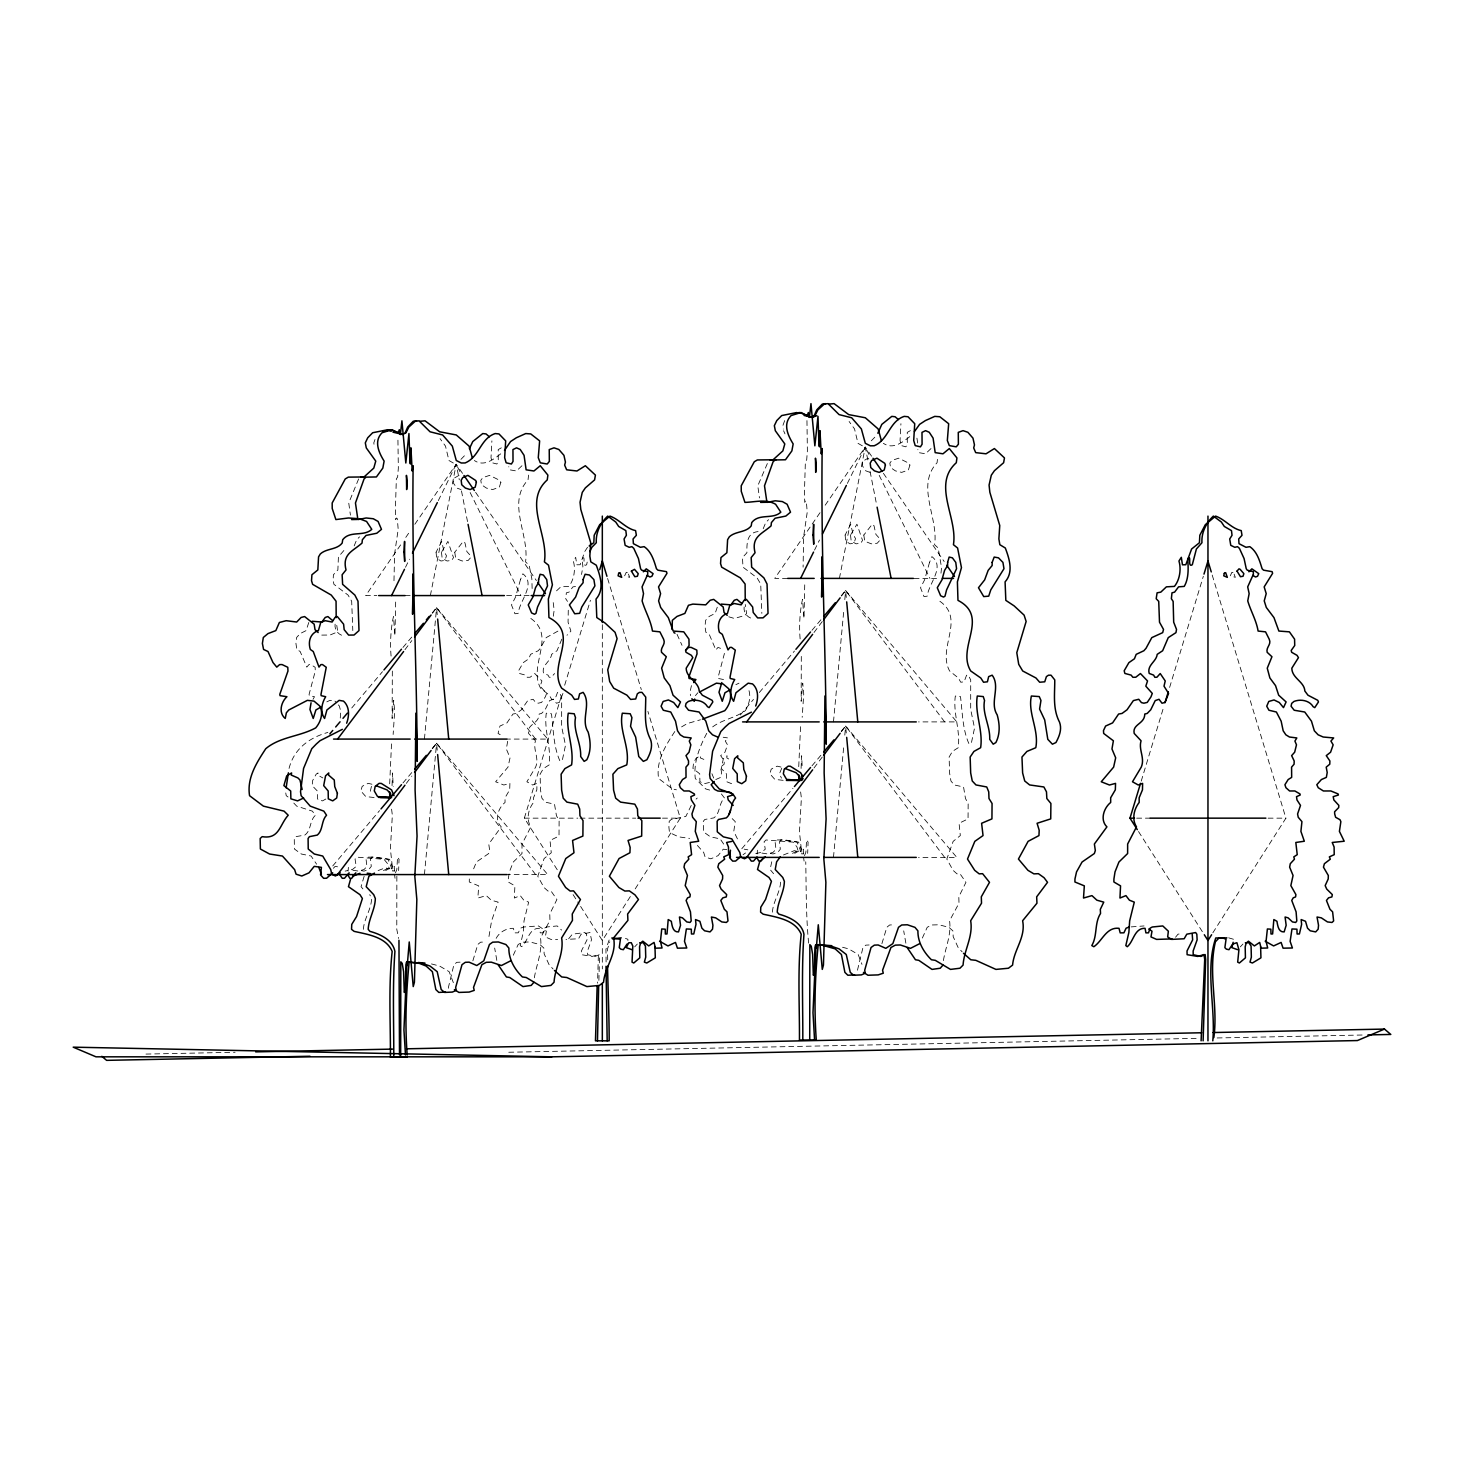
<?xml version="1.0" encoding="UTF-8"?>
<svg xmlns="http://www.w3.org/2000/svg" width="1464" height="1464" viewBox="0 0 1464 1464"><rect width="100%" height="100%" fill="white"/><g stroke="black" fill="none" stroke-linecap="round" stroke-linejoin="round"><path stroke-width="0.75" stroke-dasharray="5 3.75" d="M393.981 580.732L394.585 553.978L398.19 529.346L397.311 518.75L396.561 517.982L395.683 519.574L395.426 508.484L396.341 478.948L397.641 476.953L398.336 468.077L397.897 437.791M335.11 624.176C334.195 629.319 338.33 635.138 343.528 635.651M744.151 606.993C743.236 612.135 747.372 617.954 752.587 618.467M808.64 943.109C805.969 916.025 806.28 889.069 805.749 861.802M392.041 785.619L392.59 772.955L393.212 786.626M394.639 871.153L394.164 866.359L393.871 871.318M801.082 768.435L801.632 755.772L802.235 767.868M803.681 853.951L803.205 849.175L802.913 854.134M598.886 980.404L599.545 954.565L595.171 956.431L587.576 954.693L587.503 950.996L591.493 939.833L589.992 932.55L581.153 934.178L578.518 938.772L566.001 939.394M469.322 878.967L469.285 881.987L478.71 885.866L477.868 898.036L486.322 895.62L491.245 900.177L498.126 902.135L491.593 920.856L488.482 939.412M389.68 783.844L391.657 740.711M798.74 766.66L800.698 723.527M606.096 961.958L605.95 949.258L609.5 938.936M392.334 671.043L392.132 718.476L393.688 700.359L394.676 711.284L393.139 734.489M607.725 959.798L607.45 949.258L609.774 941.773M363.383 929.347C363.914 918.77 371.38 909.473 371.582 898.512L369.733 894.65M772.425 912.163C772.955 901.586 780.422 892.29 780.641 881.328M801.302 656.403L801.174 701.293L802.73 683.176L803.736 694.101L802.181 717.305M806.957 420.607L807.378 450.894L806.701 459.769L805.383 461.764L804.468 491.3L804.724 502.39L805.603 500.798L806.353 501.566L807.231 512.162L803.626 536.794L803.096 567.154M713.7 778.079L711.925 773.724M396.854 876.277L396.781 929.347L398.611 938.442M348.103 871.153L348.377 867.365M757.144 853.951L757.419 850.181M340.27 718.055L340.764 711.284L339.337 706.014L334.982 701.11M424.432 739.082L436.583 607.725L547.737 739.082L508.374 739.082M424.432 874.575L436.583 743.236L547.737 874.575L508.374 874.575M833.474 721.898L843.959 608.658M844.801 599.6L845.643 590.541L956.797 721.898L918.532 721.898M833.474 857.392L843.74 746.42M844.801 735.111L845.643 726.053L956.797 857.392L918.532 857.392M534.342 977.787C536.464 964.538 542.467 951.929 540.527 937.93L549.952 920.399L549.769 914.012L556.906 899.518L550.903 890.862L547.939 891.045L544.022 887.513L537.764 876.241L544.132 858.526L551.269 852.762L550.025 840.464L559.01 836.072L559.12 820.645L556.448 815.723L554.508 804.175L545.139 802.126L541.9 798.191L540.527 790.121L540.088 774.218L543.364 768.6L549.183 764.885C551.471 747.427 543.821 730.316 546.273 713.206L551.452 713.755C553.429 729.365 553.392 746.786 560.108 761.372L562.432 759.743L565.488 745.268L561.645 726.675L561.664 697.084L559.193 692.362L557.528 692.399L555.076 698.987L551.727 699.426L549.293 695.162L540.582 688.172C527.681 664.693 557.619 635.486 529.474 617.552M943.402 960.604C945.506 947.354 951.509 934.746 949.569 920.746L958.993 903.215L958.81 896.828L965.947 882.335L959.945 873.679L956.98 873.862L953.064 870.33L946.805 859.057L953.174 841.343L960.311 835.578L959.066 823.28L968.052 818.888L968.161 803.462L965.49 798.539L963.55 786.973L954.18 784.942L950.941 780.989L949.569 772.937L949.13 757.034L952.405 751.416L958.243 747.701C960.512 730.243 952.863 713.133 955.333 696.022L960.494 696.571C962.47 712.181 962.434 729.603 969.15 744.188L971.474 742.559L974.53 728.084L970.687 709.491L970.705 679.9L968.235 675.178L966.569 675.215L964.117 681.803L960.768 682.242L958.353 677.978L949.624 670.988C936.722 647.509 966.661 618.302 938.516 600.368L938.296 598.3M395.463 872.837L396.836 869.488L397.549 857.062L399.05 859.313L398.629 870.568M587.192 562.103L586.661 564.738C581.519 568.252 586.314 553.52 582.086 558.919L582.892 566.623L581.537 574.455M804.505 855.653L805.877 852.304L806.591 839.879L808.091 842.129L807.671 853.384M532.127 588.51L531.853 578.866L529.144 565.196L525.539 561.883C529.657 534.817 506.471 502.994 528.028 479.899L528.577 475.105M568.27 610.232L568.069 622.2L570.905 631.13L567.007 635.23M940.986 573.174L941.553 567.629L938.186 548.012L934.581 544.699C938.699 517.634 915.512 485.81 937.07 462.716L937.619 457.921M553.282 616.234L554.161 610.232L553.081 601.393L551.654 599.801M358.625 478.948L348.743 502.976L350.427 515.127M430.361 595.573L456.219 464.216L462.697 473.604M839.403 578.39L865.261 447.032L871.739 456.42M771.748 861.802L770.101 869.506L773.596 873.697M691.447 685.61L689.947 692.289L690.605 695.656M857.465 970.211L862.973 947.501L865.828 945.14L869.14 944.975M473.641 868.811L476.422 862.022L488.702 853.53L489.69 850.566L488.756 844.014L501.274 826.867C494.118 819.932 498.126 808 505.043 802.455L505.025 797.788L509.692 789.846L509.911 783.386L503.836 785.015L495.619 781.776L507.99 767.118L510.039 757.821L506.324 748.982L507.752 740.802M371.435 786.369L370.392 790.944L371.344 793.378M562.945 693.405L559.394 702.409L556.393 703.232L553.392 699.28L549.586 700.597L545.102 709.784L541.57 713.444L539.136 714.029L538.972 715.896C537.617 724.094 526.582 724.607 528.577 733.446L535.458 740.802C532.64 749.714 539.576 757.894 535.623 767.118L526.875 781.776L532.676 785.015L536.977 783.386L536.831 789.846L533.518 797.788L533.537 802.455C528.303 809.08 525.924 819.419 530.865 826.867L522.008 844.014L521.989 853.53L513.297 862.022L509.381 871.904L508.283 878.967L508.264 881.987L514.907 885.866L514.322 898.036L520.287 895.62L523.783 900.177L528.65 902.135L524.021 920.856L523.252 932.422L520.196 945.579L521.642 946.714C528.101 941.37 528.724 928.011 539.429 928.304L540.271 932.879L542.888 932.824L544.443 928.194L546.621 927.005L557.144 925.943L561.609 930.098M308.794 622.475L306.104 630.6L300.157 633.601L296.625 637.481L295.929 643.446L296.826 649.449L300.175 651.517L306.8 667.127L308.959 664.601L310.807 664.564L315.144 667.291L315.291 671.043L309.087 694.339L309.288 695.656L314.486 696.718L312.784 699.755M717.269 607.212L715.146 613.416L709.198 616.417L705.666 620.297L704.971 626.263L705.868 632.265L709.235 634.333L715.859 649.943L718.001 647.399L722.74 649.192M557.253 869.762L524.35 818.156L562.011 693.954M564.665 685.244L590.431 600.258M1141.225 781.117L1163.679 707.021M1169.626 687.421L1203.335 576.285M472.872 960.805L477.795 944.481L480.595 942.176L485.481 941.956M881.914 943.621L886.836 927.298L889.636 924.992L894.522 924.772M691.246 805.42L685.847 816.436L671.226 819.474L669.213 821.304L668.883 827.087L669.414 831.827L671.738 833.62L678.637 836.841L689.599 838.396M375.004 439.475L373.796 442.86L374.546 447.929M784.667 420.607L782.837 425.676L783.332 429.062M767.356 463.539L757.785 485.792L759.468 497.943M706.764 733.299C699.444 747.207 693.332 762.524 695.29 778.519L705.74 788.95L709.948 790.157M513.297 955.223L518.183 944.481L522.447 942.176L529.877 941.956L539.942 944.536L543.858 948.05L544.151 953.869L549.11 964.739L553.118 969.04M922.357 938.04L927.224 927.298L931.488 924.992L938.936 924.772L948.983 927.353L952.899 930.866L953.192 936.686L958.151 947.556L962.159 951.856M405.491 567.282L409.463 559.193M438.322 500.597L456.219 464.216L461.197 474.318M814.533 550.098L819.511 539.996M847.363 483.413L865.261 447.032L870.238 457.134M289.048 768.417C294.008 748.799 309.288 737.673 327.863 732.439M561.81 639.164L556.997 650.748L551.58 654.353C550.757 661.728 541.186 665.095 543.565 673.44L547.994 675.105L549.256 677.301L551.288 677.228L554.582 673.55M364.152 876.277L361.059 886.69L364.536 890.881M557.894 631.13L546.163 637.627L540.381 648.314L538.221 650.748L530.554 654.353L528.797 658.782L523.252 662.643L518.567 670.768L519.226 673.44L525.485 675.105L527.26 677.301L530.151 677.228L534.799 673.55L541.918 680.961L540.179 686.177L546.639 693.405L545.34 696.846L541.607 702.409L538.276 703.196L535.806 702.61L533.116 699.28L527.735 700.597L521.404 709.784L516.408 713.444L512.967 714.029L506.947 722.905L499.974 726.034L498.053 733.446L501.512 735.404M674.812 731.524C665.626 745.542 655.744 761.006 658.617 778.519L672.452 788.95L676.405 789.81M630.343 896.517L602.326 940.474L580.385 906.07M635.211 888.868L680.284 818.156L647.912 711.394M1212.832 932.824L1285.923 818.156L1211.259 571.93M400.624 544.901L365.707 595.573L376.852 595.573M405.784 537.398L409.664 531.78M414.843 524.258L456.219 464.216L459.293 479.808M820.005 512.711L774.749 578.39L787.669 578.39M825.184 505.208L865.261 447.032L867.896 460.391M496.15 938.332C499.48 932.111 506.324 928.121 513.388 928.304L514.559 932.879L518.256 932.824L520.47 928.194L523.563 927.005L538.423 925.943L546.346 931.214L545.34 936.923L550.958 939.394L557.638 939.54M354.178 545.889L356.685 539.74L359.522 536.867M763.22 528.705L765.727 522.557L768.563 519.665M404.961 649.687L411.842 640.573M432.466 613.196L436.583 607.725L535.586 739.082M406.333 783.368L411.842 776.066M432.466 748.708L436.583 743.236L535.586 874.575M814.002 632.503L822.256 621.559M841.507 596.013L845.643 590.541L944.646 721.898M814.002 767.996L822.256 757.053M841.507 731.524L845.643 726.053L944.646 857.392M568.654 938.772L572.387 934.178L584.886 932.55L586.57 934.197L587.027 939.833L581.373 950.996L581.483 954.693L592.188 956.431L598.392 954.565L597.55 983.186M1175.537 937.235L1178.008 934.178L1181.411 933.684M351.763 707.972L382.47 671.683M402.948 647.472L411.732 637.115M432.209 612.922L436.583 607.725L437.425 616.783M332.749 865.938L379.542 810.635M402.948 782.984L411.732 772.608M432.209 748.415L436.583 743.236L437.425 752.295M695.437 695.601L697.834 692.765M740.327 714.981L753.484 699.426M759.34 692.509L794.44 651.041M811.989 630.289L822.237 618.192M841.251 595.738L845.643 590.541L846.467 599.6M741.791 848.754L792.976 788.273M811.989 765.8L822.237 753.704M841.251 731.231L845.643 726.053L846.467 735.111M521.953 465.735L516.463 470.987L509.673 469.816L508.777 466.687M931.013 448.551L925.504 453.803L918.715 452.632L917.837 449.503M587.54 547.262L584.722 551.599L580.183 564.738L576.816 564.811L575.681 557.308L573.321 561.023C575.773 569.167 574.089 579.964 568.782 586.405L560.785 586.844L555.167 592.133M333.389 868.262L335.146 866.359L340.6 867.365M634.681 946.879L637.316 944.042M1240.301 946.879L1242.954 944.042M460.922 459.385L466.302 453.84M871.3 440.81L875.344 436.656M696.095 799.088L697.248 798.045M343.875 550.519L338.422 556.869L337.873 569.935L333.408 574.748L333.097 580.732L333.957 584.337L348.029 595.061L351.671 601.21L352.806 630.581M712.657 726.894C722.356 719.538 735.349 717.964 745.322 710.681C749.33 704.294 751.233 696.022 748.397 688.83M781.776 768.179L779.434 773.761L781.465 778.134M743.035 854.738L745.542 852.945M500.706 453.84C493.295 459.641 483.742 467.034 474.318 460.501M909.748 436.656C902.336 442.439 892.784 449.851 883.359 443.317M681.583 726.894L687.33 723.527L700.469 719.776M325.795 799.033L322.556 800.881L318.603 800.039L317.487 798.832L317.34 790.999L312.198 785.619L312.619 780.605L316.187 774.163L318.017 772.955L317.761 775.06L322.812 777.933M385.654 870.568L390.412 867.823L393.011 868.884L389.552 859.313L375.498 857.062L367.446 857.154L366.037 859.02L366.915 866.432L364.097 869.488L358.552 871.117L352 870.128M794.696 853.384L799.454 850.639L802.052 851.7L798.594 842.129L784.539 839.879L776.506 839.97L775.097 841.837L775.957 849.248L773.138 852.304L767.594 853.933L761.042 852.945M501.329 447.838L498.218 449.576L498.272 461.416L496.863 464.015L492.307 462.807L491.007 457.701L491.886 440.884M910.37 430.654L907.259 432.374L907.314 444.233L905.905 446.831L901.367 445.623L900.049 440.518L900.927 423.7M383.458 870.568L388.948 867.823L391.931 868.884L387.96 859.313L371.783 857.062L370.502 859.02L371.27 866.432L368.8 869.488L364.005 871.117L358.296 870.128M792.5 853.384L797.99 850.639L800.973 851.7L797.002 842.129L780.824 839.879L779.543 841.837L780.312 849.248L777.86 852.304L773.047 853.933L767.337 852.945M326.82 701.86L329.949 700.359L333.316 700.872M735.861 684.676L738.991 683.176M709.473 782.471L703.983 783.771L699.92 781.648L699.737 773.816L692.929 768.435L693.497 763.421L695.748 758.681L698.218 756.98L700.634 755.772L700.286 757.876L706.966 760.749M783.478 854.958L794.366 850.639L798.319 851.7L796.928 846.887L793.067 842.129L765.965 839.97L764.098 841.837L765.251 849.248L761.518 852.304L754.216 853.933M459.019 475.361L453.565 478.527L453.309 482.974L456.86 488.061L460.995 489.562M378.096 870.568L385.325 867.823L389.278 868.884L387.887 864.071L384.026 859.313L356.923 857.154L355.057 859.02L356.21 866.432L352.476 869.488L345.156 871.117M715.768 779.543L720.709 777.384L721.569 772.516L720.581 767.136L724.131 764.208L724.277 760.987L720.654 755.625L724.954 752.203L727.517 744.81L725.284 741.077L728.011 737.947L723.198 737.252M758.096 531.578C746.622 532.658 746.768 544.004 746.914 552.752L742.449 557.564L742.998 567.154L757.071 577.877L760.713 584.026L761.847 613.398M395.024 878.254L394.603 874.923M804.065 861.07L803.644 857.739M1131.16 926.895L1144.061 925.943M575.517 586.552L572.955 586.844L568.984 592.133L566.348 592.828L565.726 598.739L567.501 601.393M460.08 962.159L456.786 962.324L453.913 964.684L448.405 987.395L448.862 990.396M731.597 783.697L726.528 781.648L726.4 773.816L721.24 768.435L723.381 758.681L727.077 755.772L726.803 757.876L728.688 758.974M783.149 780.33L774.84 779.397L769.844 773.761L771.217 769.186L772.955 768.179L777.238 766.166L781.502 767.173M374.107 797.514L365.799 796.581L360.803 790.944L362.175 786.369L363.914 785.363L368.196 783.35L372.46 784.356M145.979 1054.08L235.1 1052.268M508.777 1052.25L1198.851 1038.324M1217.133 1037.958L1363.387 1034.993M914.085 578.39L938.552 578.39M405.144 595.573L410.286 595.573M506.617 595.573L529.511 595.573M524.35 818.156L577.822 818.156M580.037 818.156L635.742 818.156M662.478 818.156L680.284 818.156M1136.668 818.156L1150.027 818.156M1268.099 818.156L1285.923 818.156M726.858 849.669L723.271 849.175L718.055 855.653L710.845 858.819L705.117 857.007L703.69 852.487L695.858 843.74M321.769 635.102L330.004 635.028L335.842 632.631L337.543 630.581L336.226 621.688M744.188 849.175L747.829 849.834M723.527 679.534L718.33 678.473L718.129 677.155L724.332 653.859L724.186 650.108M1228.68 937.838L1233.53 939.284L1233.548 940.529M625.457 938.406L627.891 939.284L627.928 940.529M842.55 947.263L848.626 948.855L858.178 954.491L861.985 964.373M431.477 963.934L439.584 966.039L449.137 971.675L453.694 983.534M1232.981 572.662L1231.919 572.296L1230.272 575.809L1235.341 577.347L1233.951 573.76M627.342 572.662L626.281 572.296L624.652 575.809L629.703 577.347L628.312 573.76M870.037 472.378L865.901 470.877L862.351 465.79L862.607 461.343L868.061 458.177L869.213 459.348M732.183 818.632L735.239 821.633L733.775 831.387L738.588 841.233M728.761 616.783L734.361 618.467L744.883 615.447L746.603 613.398L745.268 604.504M862.351 445.825L857.977 443.317L854.537 428.934L849.102 421.486M453.309 463.008L448.936 460.501L445.495 446.117L440.06 438.669M288.042 796.983L286.23 795.702L285.553 791.75M721.368 793.946L724.515 798.045C718.495 803.37 720.434 813.307 713.883 817.882L704.824 819.474L703.306 821.304L703.452 831.827L710.424 836.841L720.142 838.854L724.552 845.369M293.807 803.077L296.698 806.133L312.326 811.129L315.455 815.228C309.453 820.554 311.393 830.491 304.841 835.066L295.765 836.658L294.264 838.488L294.41 849.01L301.383 854.024L311.1 856.037L316.608 864.181M883.378 473.311L944.152 561.499M475.617 492.362L536.391 580.567M1138.516 831.534L1203.079 932.824M573.083 894.614L579.177 904.166M879.187 475.324L929.933 578.39M470.145 492.508L520.891 595.573M677.045 634.333L682.023 645.331M783.588 430.745L784.96 433.856M607.615 578.463L641.305 689.599M905.868 943.2L903.709 930.866M496.827 960.384L494.667 948.05M800.625 791.969L801.394 798.045L799.436 831.827L801.851 854.006M391.583 809.153L392.352 815.228L390.394 849.01L392.81 871.19M870.092 471.518L876.662 504.915M461.489 490.934L468.059 524.332M916.922 438.139L917.727 443.226M800.131 638.89C798.832 624.689 800.259 608.585 802.547 599.38L803.992 618.467L804.743 584.026M391.089 656.073C389.79 641.873 391.217 625.769 393.487 616.564L394.932 635.651L395.683 601.21M602.326 624.744L602.326 968.912M520.489 579.561L515.548 597.074L511.485 604.925L514.944 613.764L518.219 613.343C519.409 600.752 536.391 584.209 522.868 573.797L520.489 579.561M929.53 562.377L924.589 579.89L920.527 587.741L923.985 596.58L927.261 596.159C928.469 583.569 945.433 567.026 931.909 556.613L929.53 562.377M500.871 482.278L499.316 487.219L492.654 489.562L486.359 488.061L481.51 484.749L480.796 480.302L482.827 477.63L489.653 475.361L500.066 480.521L500.871 482.278M909.913 465.095L908.357 470.036L901.696 472.378L895.401 470.877L890.551 467.565L889.838 463.118L891.869 460.446L898.695 458.177L909.107 463.338L909.913 465.095M436.071 552.239L436.675 558.37L440.957 561.005L444.91 560.419L446.502 555.789L444.031 551.562L441.652 541.406L436.071 552.239M845.112 535.055L845.716 541.186L849.998 543.821L853.951 543.236L855.543 538.606L853.073 534.378L850.694 524.222L845.112 535.055M441.469 552.239L442.165 558.37L447.087 561.005L451.626 560.419L453.511 557.619L447.893 541.406L441.469 552.239M850.511 535.055L851.206 541.186L856.129 543.821L860.667 543.236L862.552 540.436L856.934 524.222L850.511 535.055M454.755 552.239L455.688 558.37L462.185 561.005L468.187 560.419L470.676 557.619L470.621 555.789L466.87 551.562L464.966 542.906L463.246 541.406L454.755 552.239M863.797 535.055L864.73 541.186L871.226 543.821L877.229 543.236L879.718 540.436L879.663 538.606L875.911 534.378L874.008 525.722L872.288 524.222L863.797 535.055"/><path stroke-width="1.5" d="M597.477 1040.831L598.666 985.986M1203.115 1040.831L1205.659 959.469L1205.165 954.565L1200.791 956.431L1193.215 954.693L1193.142 950.996L1197.131 939.833L1196.82 934.197L1195.63 932.55L1186.792 934.178L1184.156 938.772L1171.639 939.394L1167.668 936.923L1168.364 931.214L1162.782 925.943L1152.26 927.005L1150.082 928.194L1148.508 932.824L1145.909 932.879L1145.068 928.304C1134.344 928.011 1133.74 941.37 1127.28 946.714L1125.834 945.579L1128.872 932.422L1129.659 920.856L1134.289 902.135L1129.403 900.177L1125.926 895.62L1119.96 898.036L1120.546 885.866L1113.884 881.987L1113.921 878.967L1115.019 871.904L1118.935 862.022L1127.628 853.53L1127.646 844.014L1136.503 826.867C1131.562 819.419 1133.941 809.08 1139.175 802.455L1139.157 797.788L1142.469 789.846L1142.615 783.386L1138.315 785.015L1132.495 781.776L1141.261 767.118C1145.214 757.894 1138.278 749.714 1141.078 740.802L1134.216 733.446C1132.221 724.607 1143.256 724.094 1144.61 715.896L1144.775 714.029L1147.209 713.444L1150.741 709.784L1155.224 700.597L1159.012 699.28L1162.032 703.232L1165.033 702.409L1168.583 693.405L1164.008 686.177L1165.234 680.961L1160.22 673.55L1156.926 677.228L1154.876 677.301L1153.614 675.105L1149.203 673.44C1146.824 665.095 1156.395 661.728 1157.201 654.353L1162.636 650.748L1168.254 637.627L1175.958 632.631L1176.525 629.428L1173.689 622.2L1173.14 601.393L1171.365 598.739L1171.987 592.828L1174.604 592.133L1178.575 586.844L1184.23 586.405C1188.933 578.408 1188.329 567.904 1187.725 558.919C1191.952 553.52 1187.158 568.252 1192.3 564.738L1196.399 549L1201.944 542.741C1201.304 532.64 1206.062 522.941 1213.345 516.097L1221.36 522.026L1224.325 526.473L1231.48 530.609L1232.029 535.293L1229.705 538.972L1230.766 545.34L1234.847 547.298L1237.538 546.658L1239.404 548.341L1244.071 558.553L1246.248 568.746L1247.273 570.173L1253.312 571.655L1253.367 574.272L1247.694 586.899L1249.158 593.634L1247.749 600.899C1250.714 611.074 1256.313 620.224 1258.107 631.057L1265.536 631.844L1269.197 639.146C1271.795 644.563 1265.756 647.234 1267.165 652.303L1271.941 656.732L1267.257 668.188L1269.874 677.942L1275.547 685.628L1278.676 695.199L1286.106 701.933L1283.489 707.624L1279.298 702.5L1274.028 699.957L1268.794 701.439L1266.726 706.215L1268.94 710.241L1276.388 712.016L1281.165 721.203L1283.178 730.811L1285.868 734.818L1289.455 737.014L1296.83 737.947L1294.908 741.077L1296.482 744.81L1294.67 752.203L1291.632 755.625L1294.194 760.987L1294.084 764.208L1291.577 767.136L1291.669 777.384L1288.174 779.543L1284.916 784.722L1285.941 787.724L1289.601 790.981L1294.853 790.963L1299.977 793.927L1300.197 795.007L1296.518 796.672L1296.976 799.948L1300.508 805.401L1297.58 813.966L1298.239 817.278L1301.935 821.633L1300.91 831.387L1304.314 841.233L1295.823 842.477L1297.232 854.665L1293.792 856.898L1294.469 859.185L1290.296 863.705L1289.638 867.146L1293.06 875.49L1290.845 885.61L1295.896 894.596L1295.585 896.938L1293.243 897.816L1291.742 900.452L1296.098 911.852L1296.811 920.966L1295.677 922.466L1292.456 921.936L1288.119 917.855L1285.081 917.013L1286.161 925.303L1284.148 931.909C1278.383 932.385 1277.706 925.486 1276.937 921.295L1273.845 919.557L1272.619 933.959L1270.99 933.995L1270.862 929.183L1267.385 928.963L1266.067 941.352L1267.678 947.995L1261.071 948.178L1259.681 942.432L1254.374 945.927L1248.426 941.187L1246.175 943.091L1245.187 946.787L1245.425 957.84L1239.386 963.001L1237.684 962.123L1238.928 949.733L1236.897 942.706L1232.706 944.042L1228.973 949.697L1226.393 949.148L1224.874 947.647L1226.045 939.284L1222.605 937.838L1215.761 937.985C1204.854 970.12 1215.761 1007.104 1212.796 1040.831M1201.102 1040.831L1204.707 959.469L1204.012 954.565L1197.826 956.431L1187.121 954.693L1187.011 950.996L1192.648 939.833L1192.208 934.197M399.507 1054.958L398.958 940.272M606.023 966.277L607.176 1040.831M607.542 966.277C608.054 991.128 609.17 1016.199 609.17 1040.831L595.464 1040.831L597.147 985.986M815.924 946.769L812.996 1012.722L814.57 1040.007M1213.821 1037.61C1218.268 1005.731 1207.891 973.084 1215.413 941.773L1219 937.985L1226.869 937.857M409.17 961.83C406.15 993.104 404.814 1023.72 407.193 1055.013M393.761 1057.191C393.889 1022.11 392.425 986.663 394.914 951.435C392.663 939.742 380.201 934.197 369.898 931.36L368.196 929.347C368.635 918.843 375.187 909.327 375.333 898.512L373.704 894.65L366.183 886.69L368.873 876.277L374.51 873.111M802.803 1040.007C802.931 1004.926 801.467 969.479 803.956 934.252C801.723 922.558 789.242 917.013 778.939 914.177L777.238 912.163C777.695 901.659 784.228 892.125 784.375 881.328L782.764 877.467L775.225 869.506L776.634 861.802L780.367 856.769M730.463 850.181L729.603 857.739L732.677 861.125L735.605 861.07L740.217 857.007M286.139 787.797L288.39 772.827M311.063 702.793L309.947 709.491L313.223 718.476L315.895 709.967L320.89 707.094M694.686 699.005L694.302 701.293L691.868 698.749M643.3 571.802L646.246 568.837L653.109 573.668L651.901 576.267L649.87 577.017L647.161 575.334M1248.92 571.802L1251.885 568.837L1258.747 573.668L1257.539 576.267L1255.508 577.017L1252.8 575.334M589.882 551.599L591.877 547.262L596.306 542.741C595.665 532.64 600.441 522.941 607.706 516.097L615.74 522.026L618.686 526.473L625.842 530.609L626.391 535.293L624.067 538.972L625.146 545.34L629.209 547.298L631.899 546.658L633.766 548.341L638.45 558.553L640.61 568.746L641.635 570.173L647.692 571.655L647.729 574.272L642.056 586.899L643.519 593.634L642.11 600.899C645.075 611.074 650.675 620.224 652.468 631.057L659.898 631.844L663.576 639.146C666.157 644.563 660.118 647.234 661.527 652.303L666.303 656.732L661.637 668.188L664.235 677.942L669.908 685.628L673.037 695.199L680.486 701.933L677.85 707.624L673.678 702.5L668.389 699.957L663.155 701.439L661.087 706.215L663.302 710.241L670.75 712.016L675.526 721.203L677.539 730.811L680.248 734.818L683.816 737.014L691.209 737.947L689.269 741.077L690.843 744.81L689.032 752.203L685.994 755.625L688.556 760.987L688.464 764.208L685.939 767.136L686.03 777.384L682.535 779.543L679.296 784.722L680.303 787.724L683.962 790.981L689.215 790.963L694.339 793.927L694.558 795.007L690.88 796.672L691.356 799.948L694.869 805.401L691.941 813.966L692.6 817.278L696.297 821.633L695.272 831.387L698.676 841.233L690.203 842.477L691.594 854.665L688.172 856.898L688.83 859.185L684.676 863.705L683.999 867.146L687.439 875.49L685.207 885.61L690.258 894.596L689.947 896.938L687.604 897.816L686.104 900.452L690.459 911.852L691.191 920.966L690.038 922.466L686.817 921.936L682.48 917.855L679.442 917.013L680.522 925.303L678.509 931.909C672.745 932.385 672.067 925.486 671.299 921.295L668.206 919.557L666.998 933.959L665.351 933.995L665.223 929.183L661.746 928.963L660.429 941.352L662.039 947.995L655.433 948.178L654.06 942.432L648.735 945.927L642.788 941.187L640.537 943.091L639.567 946.787L639.786 957.84L633.766 963.001L632.045 962.123L632.814 946.055L631.277 942.706L628.733 942.779L626.263 947.647L632.027 949.697M1233.146 942.304L1231.901 947.647L1237.666 949.697M398.245 432.74L399.306 429.721L400.386 434.57L401.923 420.827L405.821 463.008L408.95 433.564L409.975 462.807L410.451 464.015L410.927 447.838L412.189 471.042L413.123 465.735C411.787 573.54 417.002 670.805 417.185 761.372L415.886 713.151L415.099 790.121L417.057 836.072L414.806 876.241L416.837 899.518L414.404 982.271L413.232 986.59L409.243 941.956L407.248 965.526L406.553 962.159L405.894 964.684L405.345 990.396L404.284 992.427L403.607 971.675L402.216 963.404L400.807 961.83L400.66 1057.191M807.286 415.556L808.348 412.537L809.427 417.386L810.965 403.643L814.862 445.825L817.992 416.38L819.017 445.623L819.492 446.831L819.968 430.654L821.231 453.858L822.164 448.551C820.828 556.357 826.044 653.621 826.227 744.188L824.927 695.967L824.141 772.937L826.099 818.888L823.848 859.057L825.879 882.335L823.445 965.087L822.274 969.406L818.284 924.772L816.308 948.343L815.594 944.975L814.936 947.501L814.405 973.212L813.325 975.244L812.648 954.491L811.257 946.22L809.848 944.646L809.72 1040.007M350.628 878.986L348.469 886.69L359.943 894.65L362.395 898.512L356.557 916.574L351.744 924.406L351.543 929.347L354.123 931.36C367.812 934.453 386.112 936.978 392.169 951.435C388.381 986.644 390.613 1022.33 390.412 1057.191L407.248 1057.191M346.657 723.216C349.31 715.951 349.786 706.728 343.509 701.11L339.136 700.359L326.911 709.967L324.587 718.476C319.921 712.035 321.751 703.049 325.685 696.718L321.165 695.656L321 694.339L326.252 667.291L322.501 664.564L320.89 664.601L319.006 667.127L313.259 651.517L310.331 649.449C307.824 641.635 310.222 633.217 318.402 630.6L320.744 622.475L325.209 620.699L332.108 622.035L335.036 617.442L337.342 616.564L343.601 624.176L344.168 629.648L348.615 635.102L354.032 635.028L358.991 630.581L358.003 601.21L354.855 595.061L342.613 584.337L342.137 574.748L346.016 569.935C341.99 553.886 352.861 551.288 362.029 543.071L362.377 539.74L366.055 535.421L376.797 533.244L381.482 529.346L378.078 521.44L373.302 518.75L366.183 517.982L357.893 519.574L355.459 502.976L364.06 478.948L366.055 477.136L376.413 476.953L382.836 468.077L384.117 461.105C378.847 452.632 373.595 441.176 382.086 432.74L392.023 429.721L400.477 433.966M755.698 706.032C758.352 698.767 758.828 689.544 752.551 683.926L748.177 683.176L735.953 692.765L733.629 701.293C728.962 694.851 730.792 685.866 734.727 679.534L730.225 678.473L730.042 677.155L735.294 650.108L731.543 647.381L729.932 647.399L728.047 649.943L722.301 634.333L719.391 632.265C716.866 624.451 719.263 616.033 727.443 613.416L729.786 605.291L734.251 603.516L741.15 604.852L744.078 600.258L746.384 599.38L752.642 606.993L753.21 612.464L757.657 617.918L763.073 617.845L768.033 613.398L767.044 584.026L763.897 577.877L751.654 567.154L751.178 557.564L755.058 552.752C751.032 536.702 761.902 534.104 771.071 525.887L771.418 522.557L775.115 518.238L785.839 516.06L790.523 512.162L787.12 504.257L782.343 501.566L775.225 500.798L766.935 502.39L764.501 485.792L773.102 461.764L775.097 459.952L785.473 459.769L791.878 450.894L793.159 443.921C787.888 435.449 782.636 423.993 791.127 415.556L801.064 412.537L809.537 416.783L799.838 412.537L796.013 412.994M599.673 569.752L602.326 561.023L606.938 576.285M1137.29 829.631L1129.988 818.156L1140.566 783.295M1165.015 702.665L1168.309 691.777M1203.994 574.108L1207.965 561.023L1211.259 571.93M469.395 448.734L472.762 441.561L482.754 433.564L486.048 433.93L489.324 436.766M877.833 433.234L881.804 424.377L891.796 416.38L895.09 416.746L898.365 419.582M405.162 432.868L407.706 427.067L413.251 421.266L416.526 420.827M391.565 595.573L404.485 569.295M412.445 553.136L437.315 502.609M800.607 578.39L813.545 552.111M822.494 533.921L846.357 485.426M504.513 450.418L510.552 441.561L516.334 437.773L525.741 433.564L530.755 433.93L539.63 440.884L538.276 457.701L540.271 462.807L547.207 464.015L549.348 461.416L549.238 449.576L553.996 447.838L558.827 449.466L563.933 455.322L565.433 462.112L564.647 465.113L566.659 469.816L576.981 470.987L585.362 465.735L595.427 475.105L594.585 479.899L585.344 487.915L582.269 492.38L580.037 502.243L580.805 509.454L590.706 542.705L589.827 556.1L590.797 561.883L596.269 565.196C600.258 575.883 604.724 589.333 596.049 599.051L596.781 617.552L605.126 623.097L615.063 632.32L617.094 638.652L607.743 669.872L609.664 681.529L613.672 688.172L626.921 695.162L630.618 699.426L635.705 698.987L637.352 693.808L639.42 692.399L641.964 692.362L645.716 697.084C645.807 711.467 643.501 725.888 650.492 739.357C653.109 746.53 650.272 753.466 646.887 759.743L643.355 761.372L638.762 756.522L635.651 737.106L630.545 726.272L631.917 717.635L630.197 713.755L622.328 713.206C618.54 730.17 630.197 747.134 626.757 764.885L617.899 768.6L612.904 774.218L613.581 790.121L615.685 798.191L620.59 802.126L634.827 804.175L637.444 809.043L637.773 815.723L641.836 820.645L641.671 836.072L628.038 840.464L630.142 847.418L629.923 852.762L619.071 858.526L609.39 876.241L618.906 887.513L624.854 891.045L629.355 890.862L635.01 894.888L638.469 899.518L627.635 914.012L627.91 920.399L613.581 937.93C616.948 954.546 604.815 966.826 603.552 982.271L599.398 985.418L586.899 986.59L566.788 977.513L561.718 976.946L554.453 970.486M914.469 431.551L919.593 424.377L925.376 420.589L934.782 416.38L939.796 416.746L948.672 423.7L947.336 440.518L949.312 445.623L956.248 446.831L958.389 444.233L958.279 432.374L963.038 430.654L967.869 432.283L972.974 438.139L974.475 444.928L973.688 447.929L975.701 452.632L986.041 453.803L994.404 448.551L1004.469 457.921L1003.627 462.716L994.404 470.731L991.311 475.196L989.078 485.06L989.847 492.27L999.747 525.521L998.887 538.917L999.839 544.699L1005.311 548.012C1009.3 558.699 1013.783 572.149 1005.091 581.867L1005.823 600.368L1014.168 605.913L1024.105 615.136L1026.136 621.468L1016.785 652.688L1018.724 664.345L1022.714 670.988L1035.963 677.978L1039.66 682.242L1044.747 681.803L1046.394 676.624L1048.462 675.215L1051.006 675.178L1054.757 679.9C1054.849 694.284 1052.543 708.704 1059.533 722.173C1062.15 729.347 1059.314 736.282 1055.928 742.559L1052.396 744.188L1047.803 739.338L1044.692 719.922L1039.586 709.088L1040.959 700.451L1039.239 696.571L1031.37 696.022C1027.582 712.986 1039.239 729.95 1035.798 747.701L1026.941 751.416L1021.964 757.034L1022.622 772.937L1024.727 780.989L1029.631 784.942L1043.887 786.973L1046.486 791.859L1046.833 798.539L1050.896 803.462L1050.731 818.888L1037.079 823.28L1039.184 830.234L1038.964 835.578L1028.112 841.343L1018.432 859.057L1027.948 870.33L1033.895 873.862L1038.397 873.679L1044.052 877.705L1047.529 882.335L1036.677 896.828L1036.951 903.215L1022.622 920.746C1025.989 937.363 1013.875 949.624 1012.594 965.087L1008.44 968.235L995.941 969.406L975.829 960.329L970.778 959.762L963.495 953.302M721.825 682.572L718.989 692.289L722.264 701.293L724.954 692.765L729.932 689.91M1211.606 934.746L1207.965 940.474L1204.305 934.746M627.068 944.042L623.335 949.697L620.773 949.148L619.254 947.647L620.407 939.284L611.842 937.948M803.077 778.5L801.796 780.385L786.406 780.44M693.698 682.572L695.949 679.534L689.087 678.473L688.83 677.155L697.029 653.859L696.827 650.108L691.1 647.381L688.666 647.399L685.811 649.943M355.807 872.837L351.763 878.254L349.841 878.308L347.81 874.923M763.513 857.447L760.804 861.07L758.883 861.125L756.851 857.739M337.58 739.082L403.588 651.517M414.587 636.913L431.093 615.026M337.58 874.575L404.961 785.198M414.587 772.425L431.093 750.52M746.64 721.898L812.63 634.333M823.628 619.73L840.135 597.843M746.64 857.392L812.63 769.826M823.628 755.241L840.135 733.336M329.821 733.903L332.749 730.444M335.677 726.986L340.069 721.807M342.979 718.348L347.371 713.151M383.934 669.945L401.484 649.211M414.66 633.656L423.425 623.28M426.353 619.821L429.281 616.381M381.006 808.915L401.484 784.704M414.66 769.149L426.353 755.332M795.904 649.302L810.525 632.027M823.701 616.472L835.395 602.637M794.44 786.534L810.525 767.52M823.701 751.965L833.931 739.869M349.146 872.837L344.479 878.254L342.265 878.308L339.941 874.923M757.016 857.007L753.521 861.07L751.307 861.125L748.982 857.739M533.921 982.271L531.194 985.418L522.977 986.59L509.747 977.513L506.416 976.946L498.126 964.739M942.962 965.087L940.236 968.235L932.019 969.406L918.788 960.329L915.457 959.762L907.168 947.556M730.499 810.086L729.072 813.966M714.249 781.447L711.175 784.722L714.542 789.352L717.781 790.981L729.475 792.024L732.457 793.927L732.769 795.007L727.553 796.672L728.23 799.948L733.208 805.401M612.464 938.936L621.23 937.857M332.712 872.837L326.563 878.254L323.635 878.308L320.561 874.923L321.421 867.365L314.229 866.359L309.014 872.837L301.804 876.003L296.076 874.191L294.648 869.671L282.442 856.037L269.596 854.024L260.372 849.01L260.171 838.488L262.184 836.658C279.368 839.476 279.478 824.909 288.207 815.228L284.053 811.129L263.392 806.133L249.575 795.702C246.702 778.189 256.584 762.726 265.771 748.708C280.008 736.703 299.717 736.667 315.73 727.864C320.744 722.008 323.654 713.169 319.774 706.014L314.01 701.11L307.367 700.359L288.792 709.967L286.377 712.785L285.242 718.476C278.288 712.84 281.033 702.116 286.907 696.718L280.045 695.656L279.789 694.339L287.969 671.043L287.786 667.291L282.058 664.564L279.606 664.601L276.769 667.127L272.981 662.515L268.003 651.517L263.575 649.449L262.385 643.446L263.319 637.481L267.985 633.601L275.836 630.6L279.386 622.475L286.194 620.699L296.68 622.035L301.127 617.442L304.622 616.564L314.156 624.176L315.016 629.648L318.146 632.521M589.168 545.981L593.817 542.741L594.183 535.275L599.691 524.679L609.957 516.097C619.547 519.482 625.622 528.431 635.577 530.609L636.364 535.293L633.07 538.972L633.381 543.675L640.354 547.298L644.16 546.658C651.425 551.617 654.024 560.73 656.458 568.746L657.922 570.173L666.468 571.655L666.98 573.321L658.526 586.899L660.593 593.634L658.599 600.899L660.667 607.45L668.334 617.625L673.239 631.057L683.761 631.844L688.94 639.146L689.087 645.514L685.555 650.474L686.049 652.303L691.392 655.341L692.82 657.647L686.195 668.188C686.25 678.235 698.731 681.602 699.206 691.008L702.317 695.199L712.108 700.304L712.858 701.933L709.125 707.624L707.496 706.691C703.763 700.359 694.888 698.84 688.355 701.439L686.067 703.361L685.427 706.215L688.574 710.241L699.097 712.016L705.849 721.203L708.704 730.811L712.511 734.818L717.561 737.014M340.215 872.837L335.476 876.003L331.706 874.191L330.773 869.671L322.739 856.037L314.303 854.024L308.227 849.01L308.099 838.488L309.416 836.658L317.304 835.066C323.178 830.143 321.183 820.792 326.545 815.228L323.818 811.129L310.222 806.133L301.127 795.702L300.523 791.75L303.579 768.417L311.777 748.708L316.242 744.078L320.012 740.711L342.356 729.347M747.683 856.715L744.517 858.819L740.766 857.007L739.814 852.487L731.78 838.854L723.344 836.841L717.287 831.827L717.14 821.304L718.458 819.474L726.345 817.882C732.22 812.959 730.225 803.608 735.587 798.045L732.86 793.946L719.263 788.95L710.168 778.519L709.582 774.566L712.62 751.233L720.819 731.524L725.284 726.894L729.054 723.527L751.398 712.163M352.568 876.277L359.943 873.313M765.343 856.769L759.67 861.802L757.51 869.506L768.984 877.467L771.437 881.328L765.599 899.39L760.786 907.223L760.585 912.163L763.165 914.177C776.872 917.269 795.153 919.795 801.211 934.252C797.423 969.461 799.655 1005.146 799.454 1040.007L816.29 1040.007C813.966 1007.964 815.027 976.634 818.211 944.646L831.735 945.689M303.652 797.99L297.595 800.881L290.878 798.832L290.695 790.999L283.888 785.619L286.706 775.865L291.592 772.955L291.245 775.06L297.906 777.933L299.955 780.001L302.151 789.48M811.221 417.386L814.204 415.685L816.747 409.883L822.311 404.082L825.568 403.643M510.698 960.805L501.438 965.526L491.282 962.159L486.249 962.324L481.894 964.684L473.531 987.395L474.226 990.396L469.139 992.08L458.909 992.427L454.407 989.554M919.74 943.621L910.498 948.343L900.323 944.975L895.291 945.14L890.936 947.501L882.572 970.211L883.268 973.212L878.18 974.896L867.969 975.244L863.449 972.371M811.514 417.386L814.954 415.685L817.882 409.883L824.269 404.082L828.038 403.643L839.092 414.605L851.664 417.771L861.363 428.934L865.316 443.317L870.33 445.825L874.191 445.77C888.575 439.749 889.252 421.358 904.203 416.38L908.009 416.746L914.726 423.7L913.701 440.518L915.22 445.623L920.453 446.831L922.082 444.233L921.991 432.374L925.577 430.654L929.256 432.283L933.099 438.139L935.185 452.632L942.981 453.803L949.312 448.551L956.925 457.921L956.303 462.716C931.818 484.73 957.877 517.634 953.43 544.699L957.584 548.012L961.464 567.629L957.401 581.867L957.968 600.368C990.067 617.113 956.175 647.381 970.742 670.988L980.77 677.978L983.552 682.242L987.413 681.803L988.658 676.624L992.153 675.178C1000.864 686.817 989.261 702.555 997.185 714.871C999.747 724.094 1000.315 733.848 995.868 742.559L993.196 744.188L989.719 739.338C990.304 725.833 981.978 713.645 984.54 700.451L983.241 696.571L977.293 696.022C974.457 713.096 983.259 730.17 980.642 747.701L973.944 751.416L970.156 757.034L970.669 772.937L972.261 780.989L975.976 784.942L986.754 786.973L988.731 791.859L988.987 798.539L992.061 803.462L991.933 818.888L981.612 823.28L983.039 835.578L974.823 841.343L967.503 859.057L974.695 870.33L979.196 873.862L982.6 873.679L989.499 882.335L981.301 896.828L981.521 903.215L970.669 920.746C973.322 936.612 964.044 949.916 963.074 965.087L959.945 968.235L950.484 969.406L935.276 960.329L931.433 959.762C923.656 952.241 917.672 941.919 917.91 930.866L914.963 927.353L907.351 924.772L901.714 924.992L898.512 927.298L892.839 943.621L885.83 948.343L878.144 944.975L874.337 945.14L871.043 947.501L864.712 970.211L865.242 973.212L861.399 974.896L853.658 975.244L850.255 972.371L846.265 954.491L839.037 948.855L831.369 946.22L816.034 944.646M699.481 692.051L716.408 683.176L723.051 683.926L728.816 688.83C732.695 695.986 729.786 704.824 724.772 710.681L702.482 719.153M1367.943 1034.902L1390.8 1034.444L1384.468 1029.082L1357.403 1040.556L551.855 1056.825L95.984 1056.825L73.2 1047.163L551.855 1056.825M1129.201 927.005L1126.109 928.194L1123.895 932.824L1120.198 932.879L1119.008 928.304C1106.272 926.877 1102.374 940.986 1093.846 946.714L1091.815 945.579C1097.634 935.478 1094.249 923.327 1100.544 913.444L1100.306 909.4L1103.764 902.135L1096.865 900.177L1091.943 895.62L1083.506 898.036L1084.33 885.866L1074.924 881.987L1074.96 878.967L1076.534 871.904L1082.061 862.022L1094.34 853.53L1095.328 850.566L1094.377 844.014L1106.912 826.867C1099.757 819.932 1103.764 808 1110.682 802.455L1110.664 797.788L1115.33 789.846L1115.55 783.386L1109.474 785.015L1101.257 781.776L1113.628 767.118L1115.678 757.821L1111.963 748.982L1113.39 740.802L1103.673 733.446L1103.472 730.609L1105.613 726.034L1112.585 722.905L1118.606 714.029L1122.028 713.444L1127.042 709.784L1133.374 700.597L1138.754 699.28L1141.444 702.61L1143.896 703.196L1147.245 702.409L1150.979 696.846L1152.278 693.405L1145.818 686.177L1147.538 680.961L1140.438 673.55L1135.79 677.228L1132.898 677.301L1131.123 675.105L1124.864 673.44L1124.187 670.768L1128.89 662.643L1134.435 658.782L1136.192 654.353L1143.86 650.748L1146.019 648.314L1151.802 637.627L1162.691 632.631L1163.514 629.428L1159.506 622.2L1158.719 601.393L1156.194 598.739L1157.091 592.828L1160.806 592.133L1166.405 586.844L1174.421 586.405C1179.728 579.964 1181.411 569.167 1178.959 561.023L1181.32 557.308L1182.455 564.811L1185.822 564.738L1191.604 549L1199.437 542.741L1199.821 535.275L1205.33 524.679L1215.578 516.097C1225.185 519.482 1231.261 528.431 1241.216 530.609L1242.003 535.293L1238.709 538.972L1239.002 543.675L1245.992 547.298L1249.799 546.658C1257.064 551.617 1259.644 560.73 1262.096 568.746L1263.56 570.173L1272.106 571.655L1272.619 573.321L1264.164 586.899L1266.214 593.634L1264.237 600.899L1266.305 607.45L1273.973 617.625L1278.877 631.057L1289.4 631.844L1294.579 639.146L1294.725 645.514L1291.193 650.474L1291.687 652.303L1297.031 655.341L1298.458 657.647L1291.834 668.188C1291.87 678.235 1304.351 681.602 1304.845 691.008L1307.956 695.199L1317.746 700.304L1318.478 701.933L1314.764 707.624L1313.135 706.691C1309.402 700.359 1300.526 698.84 1293.993 701.439L1291.706 703.361L1291.065 706.215L1294.194 710.241L1304.735 712.016L1311.488 721.203L1314.343 730.811L1318.149 734.818L1323.2 737.014L1333.649 737.947L1330.922 741.077L1333.155 744.81L1330.593 752.203L1326.274 755.625L1329.898 760.987L1329.77 764.208L1326.201 767.136L1327.207 772.516L1326.347 777.384L1321.406 779.543L1316.813 784.722L1318.241 787.724L1323.419 790.981L1330.849 790.963L1338.096 793.927L1338.407 795.007L1333.192 796.672L1333.85 799.948L1338.846 805.401L1338.682 807.597L1334.601 811.77L1334.692 813.966L1335.626 817.278L1339.981 819.712L1340.859 821.633L1339.414 831.387L1344.208 841.233L1332.222 842.477L1334.107 847.016L1334.216 854.665L1329.349 856.898L1330.3 859.185L1324.408 863.705L1323.456 867.146L1328.324 875.49L1328.214 878.967L1325.176 885.61L1326.732 889.087L1332.332 894.596L1331.874 896.938L1328.562 897.816L1326.439 900.452L1329.953 909.236L1332.606 911.852L1333.631 920.966L1332.002 922.466L1327.464 921.936L1321.333 917.855L1317.033 917.013L1318.533 925.303L1318.149 929.183L1315.697 931.909L1310.207 930.793L1307.517 928.139L1305.522 921.295L1301.148 919.557L1301.624 924.333L1299.41 933.959L1297.104 933.995L1296.921 929.183L1291.98 928.963L1290.132 941.352L1292.419 947.995L1283.068 948.178L1281.11 942.432L1273.607 945.927L1265.189 941.187M812.264 417.386L816.802 415.685M383.165 431.459L390.797 429.721L402.472 434.57L405.912 432.868L408.84 427.067L415.227 421.266L418.997 420.827L430.05 431.788L442.622 434.954L452.321 446.117L456.274 460.501L461.288 463.008L465.149 462.953C479.533 456.933 480.21 438.56 495.161 433.564L498.968 433.93L505.684 440.884L504.659 457.701L506.16 462.807L511.412 464.015L513.022 461.416L512.949 449.576L516.536 447.838L520.196 449.466L524.057 455.322L526.125 469.816L533.939 470.987L540.271 465.735L547.884 475.105L547.262 479.899C522.776 501.914 548.835 534.817 544.388 561.883L548.524 565.196L552.404 584.813L548.36 599.051L548.927 617.552C581.025 634.296 547.133 664.564 561.682 688.172L571.729 695.162L574.51 699.426L578.372 698.987L579.616 693.808L583.111 692.362C591.822 704.001 580.22 719.739 588.144 732.055C590.706 741.278 591.273 751.032 586.826 759.743L584.154 761.372L580.677 756.522C581.263 743.017 572.936 730.829 575.498 717.635L574.199 713.755L568.252 713.206C565.397 730.28 574.217 747.354 571.601 764.885L564.903 768.6L561.115 774.218L561.627 790.121L563.219 798.191L566.934 802.126L577.713 804.175L579.689 809.043L579.945 815.723L583.02 820.645L582.892 836.072L572.57 840.464L573.98 852.762L565.781 858.526L558.443 876.241L565.653 887.513L570.155 891.045L573.559 890.862L580.458 899.518L572.259 914.012L572.461 920.399L561.627 937.93C564.281 953.814 555.002 967.1 554.033 982.271L550.903 985.418L541.442 986.59L526.235 977.513L522.392 976.946C514.614 969.424 508.63 959.103 508.868 948.05L505.922 944.536L498.309 941.956L492.673 942.176L489.452 944.481L483.797 960.805L476.788 965.526L469.102 962.159L465.296 962.324L462.002 964.684L455.67 987.395L456.201 990.396L452.358 992.08L444.617 992.427L441.195 989.554L437.205 971.675L429.995 966.039L422.327 963.404L406.974 961.83L403.936 1029.906L405.491 1055.013M312.161 621.285L321.879 622.035L325.246 617.442L327.881 616.564L332.474 620.48M721.203 604.101L730.92 604.852L734.288 600.258L736.941 599.38L741.516 603.296M796.819 412.537L781.703 415.556L776.762 420.607L774.346 425.676L775.334 430.745L784.796 443.921L782.856 450.894L773.102 459.769L757.346 459.952L754.289 461.764L741.223 485.792L741.26 491.3L744.938 502.39C755.223 502.134 765.91 498.693 775.609 504.257L780.806 512.162C772.663 519.848 759.066 513.004 751.746 522.557L751.215 525.887C745.817 532.786 735.568 531.029 729.347 536.794L727.608 539.685L726.876 552.752L720.965 557.564L720.562 563.548L721.679 567.154L740.308 577.877L745.103 584.026L745.231 600.441M420.077 421.266L425.054 420.827L439.658 431.788L456.274 434.954L469.084 446.117L472.36 457.958M829.118 404.082L834.096 403.643L848.699 414.605L865.316 417.771L878.144 428.934L881.419 440.774M1172.097 938.918L1156.597 939.394L1150.979 936.923L1151.985 931.214L1148.764 929M445.532 992.08L438.816 992.427L435.833 989.554L432.374 971.675L426.097 966.039L419.418 963.404L408.31 962.086M854.573 974.896L847.857 975.244L844.893 972.371L841.416 954.491L835.139 948.855L824.031 945.689M380.457 797.514L390.339 797.624M787.65 780.202L797.953 780.385L799.893 778.5L799.673 776.524L796.105 772.718L785.491 768.655M378.609 797.386L388.893 797.569L390.851 795.684L390.632 793.708L387.063 789.901L376.431 785.839M760.585 502.39L766.038 502.28M351.543 519.574L356.996 519.464M255.669 1051.866L392.773 1049.102M406.48 1048.81L1201.669 1032.761M1213.089 1032.541L1384.468 1029.082M309.984 1056.258L106.616 1060.357L101.84 1056.313M639.677 942.779L643.263 942.706L645.441 946.055L645.734 957.145L644.361 962.123L646.777 963.001L655.305 957.84L654.975 946.787M1245.315 942.779L1248.902 942.706L1251.08 946.055L1251.354 957.145L1250 962.123L1252.415 963.001L1260.943 957.84L1260.614 946.787M769.973 459.952L775.938 459.861M360.931 477.136L364.902 477.081M787.669 578.39L814.185 578.39M820.975 578.39L913.426 578.39M942.413 578.39L953.558 578.39M378.627 595.573L405.144 595.573M414.184 595.573L504.385 595.573M531.139 595.573L544.59 595.573M742.577 721.898L819.218 721.898M823.756 721.898L916.281 721.898M333.536 739.082L410.176 739.082M414.715 739.082L507.239 739.082M637.956 818.156L660.246 818.156M1129.988 818.156L1134.435 818.156M1150.027 818.156L1265.884 818.156M736.502 857.392L819.218 857.392M823.756 857.392L916.281 857.392M327.46 874.575L507.239 874.575M731.762 841.416L726.602 842.477L728.468 847.016L728.578 854.665L723.728 856.898L724.662 859.185L718.787 863.705L717.836 867.146L722.685 875.49L722.576 878.967L719.538 885.61L721.112 889.087L726.693 894.596L726.254 896.938L722.923 897.816L720.8 900.452L724.314 909.236L726.986 911.852L727.992 920.966L726.364 922.466L721.825 921.936L715.695 917.855L711.394 917.013L712.913 925.303L712.511 929.183L710.058 931.909L704.587 930.793L701.878 928.139L699.884 921.295L695.51 919.557L695.986 924.333L693.771 933.959L691.466 933.995L691.283 929.183L686.36 928.963L684.493 941.352L686.781 947.995L677.429 948.178L675.49 942.432L667.968 945.927L659.55 941.187M357.143 518.585L348.487 517.982L335.878 519.574L332.218 508.484L332.182 502.976L345.248 478.948L348.286 477.136L364.06 476.953L373.814 468.077L375.754 461.105L366.293 447.929L365.305 442.86L367.72 437.791L372.661 432.74L387.777 429.721L391.217 431.349M418.173 962.525L424.944 963.056M367.19 873.203L370.795 873.697M800.662 780.44L786.607 779.397L783.332 773.761L784.228 769.186L788.181 766.166L790.34 766.239L800.588 772.718L802.931 776.524M391.62 797.624L377.566 796.581L374.29 790.944L375.187 786.369L379.139 783.35L381.299 783.423L391.547 789.901L394.036 795.684M804.047 415.465L810.214 416.911M392.956 432.173L401.154 434.094M359.302 518.75L366.567 521.44L371.764 529.346C363.603 537.032 350.024 530.188 342.704 539.74L342.173 543.071C336.775 549.97 326.527 548.213 320.305 553.978L318.566 556.869L317.834 569.935L311.923 574.748L311.521 580.732L312.637 584.337L331.248 595.061L336.061 601.21L336.189 617.625M673.806 632.558L674.996 633.143M727.187 615.337L724.058 612.464L723.198 606.993L713.682 599.38L710.186 600.258L705.721 604.852L692.875 604.101L688.446 605.291L684.878 613.416L677.027 616.417L672.36 620.297L672.067 629.465M873.02 458.287L882.078 471.426M946.732 565.25L954.491 576.505M463.978 475.471L474.336 490.495M537.691 582.434L545.45 593.689M318.823 867.438L321.421 874.191M730.463 857.007L729.383 852.487M801.632 775.225L801.998 776.524M877.101 507.148L891.137 578.39M468.059 524.332L482.077 595.573M798.85 779.8L798.63 774.566M389.808 796.983L389.589 791.75M846.686 601.869L857.794 721.898M846.686 737.362L857.794 857.392M437.645 619.052L448.734 739.082M437.645 754.546L448.734 874.575M1207.965 516.097L1207.965 1040.831M602.326 516.097L602.326 622.475M602.326 983.534L602.326 1040.831M412.976 579.561L412.592 614.258L413.214 573.797L412.976 579.561M538.587 579.561L538.569 582.709L535.549 587.576L532.896 597.074L528.23 604.925L531.597 612.94L534.506 614.258L535.97 613.343L537.526 607.121L547.518 585.893L546.731 579.598L543.364 575.023L540.106 574.272L538.587 579.561M822.018 562.377L821.633 597.074L822.256 556.613L822.018 562.377M947.629 562.377L947.629 565.525L944.591 570.374L941.938 579.89L937.271 587.741L940.638 595.757L943.548 597.074L945.012 596.159L946.567 589.937L956.559 568.709L955.772 562.414L952.405 557.839L949.148 557.07L947.629 562.377M407.212 482.278L406.644 489.562L406.425 475.361L407.212 482.278M583.111 579.561L583.111 582.709L579.122 587.576L575.608 597.074L569.441 604.925L574.693 613.764L579.671 613.343L581.72 607.121L594.915 585.893L593.89 579.598L589.443 575.023L585.124 574.272L583.111 579.561M816.253 465.095L815.686 472.378L815.466 458.177L816.253 465.095M992.153 562.377L992.153 565.525L988.163 570.374L984.65 579.89L978.483 587.741L983.735 596.58L988.712 596.159L990.762 589.937L1003.975 568.709L1002.931 562.414L998.485 557.839L994.184 557.07L992.153 562.377M403.991 552.239L404.686 561.407L404.576 541.406L403.991 552.239M813.032 535.055L813.728 544.224L813.636 524.222L813.032 535.055M337.397 793.305L336.702 797.99L332.712 800.881L328.302 798.832L328.174 790.999L323.69 785.619L325.557 775.865L328.76 772.955L328.54 775.06L334.268 780.001L334.744 786.626L337.397 793.305M746.457 776.121L745.743 780.806L741.754 783.697L737.344 781.648L737.216 773.816L732.732 768.435L734.599 758.681L737.801 755.772L737.582 757.876L743.309 762.817L743.803 769.442L746.457 776.121M476.367 482.278L475.178 487.219L470.145 489.562L465.369 488.061L461.709 484.749L461.178 480.302L462.697 477.63L467.858 475.361L475.745 480.521L476.367 482.278M885.409 465.095L884.219 470.036L879.187 472.378L874.429 470.877L870.751 467.565L870.22 463.118L871.757 460.446L876.918 458.177L884.787 463.338L885.409 465.095M631.387 571.106L634.827 576.706L637.389 576.267L638.231 573.668L634.498 569.331L631.387 571.106M1237.025 571.106L1240.466 576.706L1243.028 576.267L1243.869 573.668L1240.136 569.331L1239.02 568.837L1237.025 571.106M618.668 573.284L618.101 575.809L621.688 577.347L620.022 572.662L618.668 573.284M1224.307 573.284L1223.739 575.809L1227.326 577.347L1225.661 572.662L1224.307 573.284"/></g></svg>
